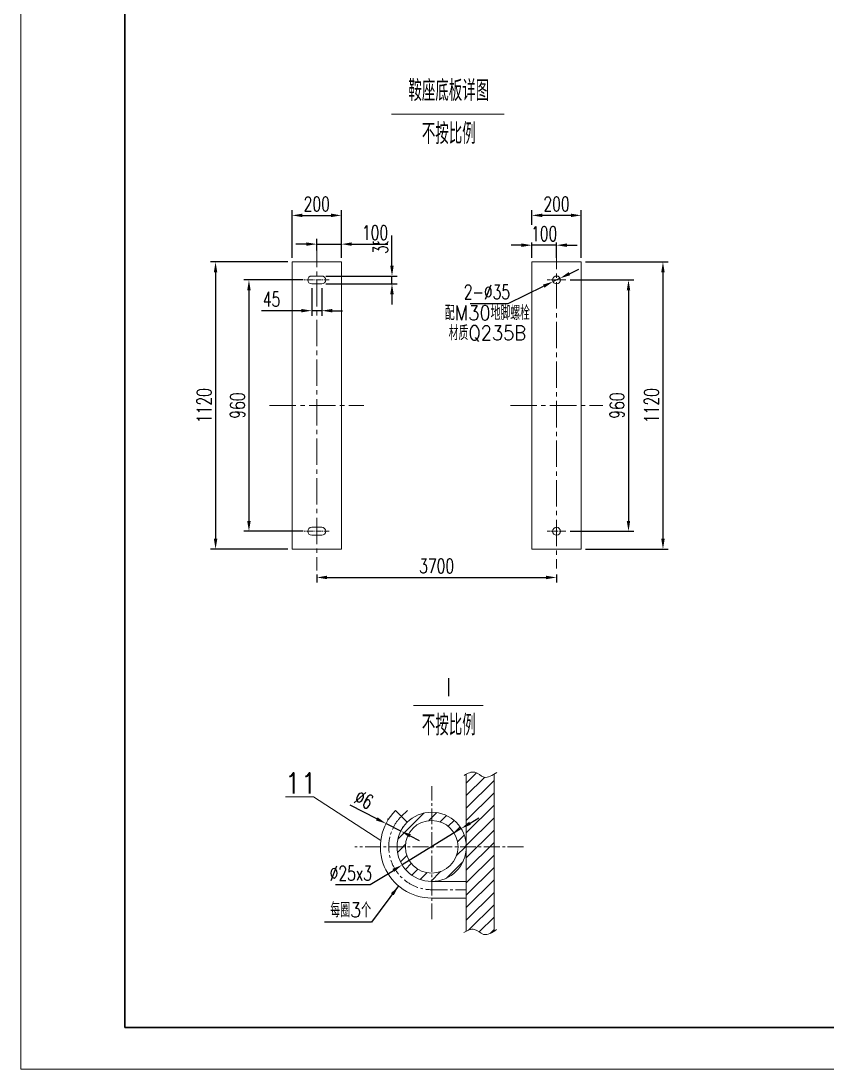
# Model space of a CAD drawing. Header units: millimetres. Extents: x 35105 to 422189, y -71206 to 1224.
# Drawn here: x 401926 to 404835, y -71206 to -67422 of the extents above; entities that cross this region are included whole.
import ezdxf
from ezdxf.enums import TextEntityAlignment as Align

# ---------------------------------------------------------------- set-up
doc = ezdxf.new("R2010")
doc.units = ezdxf.units.MM
doc.linetypes.add('CENTER2', pattern=[28.575, 19.05, -3.175, 3.175, -3.175])
doc.layers.get('0').update_dxf_attribs({"lineweight": 18})
doc.layers.get('Defpoints').update_dxf_attribs({"lineweight": 18})
doc.layers.add('BORDER', color=7, linetype='Continuous')
doc.layers.add('短点划线', color=1, linetype='CENTER2', lineweight=13)
doc.layers.add('细实线', color=1, linetype='Continuous', lineweight=13)
doc.styles.add('HZ0', font='TXT.shx', dxfattribs={"width": 0.7, "bigfont": 'gbcbig.shx'})
doc.styles.get("Standard").update_dxf_attribs({"font": 'gbenor.shx', "width": 0.7, "bigfont": 'gbcbig.shx'})
doc.dimstyles.new('15倍', dxfattribs={"dimscale": 15, "dimtxt": 3.5, "dimasz": 2.5, "dimexe": 1.25, "dimexo": 1, "dimgap": 1, "dimtad": 1, "dimdec": 1, "dimdsep": 46, "dimtxsty": 'Standard', "dimcen": 0, "dimclrd": 1, "dimclre": 1, "dimclrt": 1, "dimadec": 0, "dimazin": 0, "dimtfac": 1, "dimtdec": 1, "dimtmove": 2, "dimatfit": 3, "dimfxl": 1, "dimtfill": 1, "dimarcsym": 0})
doc.dimstyles.new('15倍$0', dxfattribs={"dimscale": 15, "dimtxt": 3.5, "dimasz": 2.5, "dimexe": 1.25, "dimexo": 1, "dimgap": 1, "dimtad": 1, "dimdec": 1, "dimdsep": 46, "dimtxsty": 'HZ0', "dimcen": 0, "dimclrd": 1, "dimclre": 1, "dimclrt": 1, "dimadec": 0, "dimazin": 0, "dimtfac": 1, "dimtdec": 1, "dimtmove": 2, "dimatfit": 3, "dimfxl": 1, "dimtfill": 1, "dimarcsym": 0})
doc.dimstyles.new('15倍$3', dxfattribs={"dimscale": 15, "dimtxt": 3.5, "dimasz": 2.5, "dimexe": 1.25, "dimexo": 1, "dimgap": 1, "dimtad": 1, "dimtih": 1, "dimtoh": 1, "dimdec": 1, "dimdsep": 46, "dimtxsty": 'HZ0', "dimcen": 0, "dimclrd": 1, "dimclre": 1, "dimclrt": 1, "dimadec": 0, "dimazin": 0, "dimtfac": 1, "dimtdec": 1, "dimtmove": 2, "dimatfit": 3, "dimfxl": 1, "dimtfill": 1, "dimarcsym": 0})
pattern_1 = [(45, (-3628534.324, 633631.347), (-22.4506403, 22.4506403), [])]

# ---------------------------------------------------------------- blocks, each defined once
blk = doc.blocks.new('*D142')
at = {"color": 1, "lineweight": -2, "ltscale": 3, "transparency": 16777216}
for p, q in [((402889.1, -68292.3), (402609.4, -68292.3)), ((402628.1, -68329.8), (402628.1, -69291.6)), ((402889.1, -69329.1), (402609.4, -69329.1))]:
    blk.add_line(p, q, dxfattribs=at)
at = {"color": 1, "ltscale": 3, "transparency": 16777216}
for points in [[(402621.9, -68329.8), (402634.4, -68329.8), (402628.1, -68292.3)], [(402621.9, -69291.6), (402634.4, -69291.6), (402628.1, -69329.1)]]:
    blk.add_solid(points, dxfattribs=at)
at = {"layer": 'Defpoints', "color": 0, "ltscale": 3, "transparency": 16777216}
for p in [(402904.1, -68292.3), (402628.1, -69329.1), (402904.1, -69329.1)]:
    blk.add_point(p, dxfattribs=at)
at = {"color": 1, "ltscale": 3, "transparency": 16777216, "insert": (402586.9, -68810.7), "char_height": 52.5, "attachment_point": 5, "rotation": 90, "style": 'HZ0', "bg_fill": 3, "box_fill_scale": 1.1, "bg_fill_color": 256, "bg_fill_true_color": 13158600, "bg_fill_transparency": 3347}
blk.add_mtext('1120', dxfattribs=at)
blk = doc.blocks.new('*D143')
at = {"color": 1, "lineweight": -2, "ltscale": 3, "transparency": 16777216}
for p, q in [((402904.1, -68277.3), (402904.1, -68105.2)), ((403082.3, -68277.3), (403082.3, -68105.2)), ((402941.6, -68124), (403044.8, -68124))]:
    blk.add_line(p, q, dxfattribs=at)
at = {"color": 1, "ltscale": 3, "transparency": 16777216}
for points in [[(402941.6, -68117.7), (402941.6, -68130.2), (402904.1, -68124)], [(403044.8, -68117.7), (403044.8, -68130.2), (403082.3, -68124)]]:
    blk.add_solid(points, dxfattribs=at)
at = {"layer": 'Defpoints', "color": 0, "ltscale": 3, "transparency": 16777216}
for p in [(403082.3, -68124), (402904.1, -68292.3), (403082.3, -68292.3)]:
    blk.add_point(p, dxfattribs=at)
at = {"color": 1, "ltscale": 3, "transparency": 16777216, "insert": (402993.2, -68082.7), "char_height": 52.5, "attachment_point": 5, "style": 'HZ0', "bg_fill": 3, "box_fill_scale": 1.1, "bg_fill_color": 256, "bg_fill_true_color": 13158600, "bg_fill_transparency": 3642}
blk.add_mtext('200', dxfattribs=at)
blk = doc.blocks.new('*D144')
at = {"color": 1, "lineweight": -2, "ltscale": 3, "transparency": 16777216}
for p, q in [((402993.2, -69420.9), (402993.2, -69449.9)), ((403030.7, -69431.2), (403821.2, -69431.2)), ((403858.7, -69420.9), (403858.7, -69449.9))]:
    blk.add_line(p, q, dxfattribs=at)
at = {"color": 1, "ltscale": 3, "transparency": 16777216}
for points in [[(403030.7, -69424.9), (403030.7, -69437.4), (402993.2, -69431.2)], [(403821.2, -69424.9), (403821.2, -69437.4), (403858.7, -69431.2)]]:
    blk.add_solid(points, dxfattribs=at)
at = {"layer": 'Defpoints', "color": 0, "ltscale": 3, "transparency": 16777216}
for p in [(402993.2, -69405.9), (403858.7, -69405.9), (403858.7, -69431.2)]:
    blk.add_point(p, dxfattribs=at)
at = {"color": 1, "ltscale": 3, "transparency": 16777216, "insert": (403426, -69389.9), "char_height": 52.5, "attachment_point": 5, "style": 'HZ0', "bg_fill": 3, "box_fill_scale": 1.1, "bg_fill_color": 256, "bg_fill_true_color": 13158600, "bg_fill_transparency": 3492}
blk.add_mtext('3700', dxfattribs=at)
blk = doc.blocks.new('*D137')
at = {"color": 1, "lineweight": -2, "ltscale": 3, "transparency": 16777216}
for p, q in [((403962.8, -68292.3), (404261.5, -68292.3)), ((404242.8, -68329.8), (404242.8, -69291.6)), ((403962.8, -69329.1), (404261.5, -69329.1))]:
    blk.add_line(p, q, dxfattribs=at)
at = {"color": 1, "ltscale": 3, "transparency": 16777216}
for points in [[(404236.5, -68329.8), (404249, -68329.8), (404242.8, -68292.3)], [(404236.5, -69291.6), (404249, -69291.6), (404242.8, -69329.1)]]:
    blk.add_solid(points, dxfattribs=at)
at = {"layer": 'Defpoints', "color": 0, "ltscale": 3, "transparency": 16777216}
for p in [(403947.8, -68292.3), (403947.8, -69329.1), (404242.8, -69329.1)]:
    blk.add_point(p, dxfattribs=at)
at = {"color": 1, "ltscale": 3, "transparency": 16777216, "insert": (404201.5, -68810.7), "char_height": 52.5, "attachment_point": 5, "rotation": 90, "style": 'HZ0', "bg_fill": 3, "box_fill_scale": 1.1, "bg_fill_color": 256, "bg_fill_true_color": 13158600, "bg_fill_transparency": 3982}
blk.add_mtext('1120', dxfattribs=at)
blk = doc.blocks.new('*D138')
at = {"color": 1, "lineweight": -2, "ltscale": 3, "transparency": 16777216}
for p, q in [((403907.5, -68357.1), (404137.1, -68357.1)), ((404118.4, -68394.6), (404118.4, -69226.8)), ((403907.5, -69264.3), (404137.1, -69264.3))]:
    blk.add_line(p, q, dxfattribs=at)
at = {"color": 1, "ltscale": 3, "transparency": 16777216}
for points in [[(404112.1, -68394.6), (404124.6, -68394.6), (404118.4, -68357.1)], [(404112.1, -69226.8), (404124.6, -69226.8), (404118.4, -69264.3)]]:
    blk.add_solid(points, dxfattribs=at)
at = {"layer": 'Defpoints', "color": 0, "ltscale": 3, "transparency": 16777216}
for p in [(403892.5, -68357.1), (403892.5, -69264.3), (404118.4, -69264.3)]:
    blk.add_point(p, dxfattribs=at)
at = {"color": 1, "ltscale": 3, "transparency": 16777216, "insert": (404077.1, -68810.7), "char_height": 52.5, "attachment_point": 5, "rotation": 90, "style": 'HZ0', "bg_fill": 3, "box_fill_scale": 1.1, "bg_fill_color": 256, "bg_fill_true_color": 13158600, "bg_fill_transparency": 3642}
blk.add_mtext('960', dxfattribs=at)
blk = doc.blocks.new('*D145')
at = {"color": 1, "lineweight": -2, "ltscale": 3, "transparency": 16777216}
for p, q in [((402975, -68386.2), (402975, -68486.8)), ((403011.5, -68386.2), (403011.5, -68486.8)), ((402937.5, -68468.1), (402794.3, -68468.1)), ((403011.5, -68468.1), (402975, -68468.1)), ((403049, -68468.1), (403086.5, -68468.1))]:
    blk.add_line(p, q, dxfattribs=at)
at = {"color": 1, "ltscale": 3, "transparency": 16777216}
for points in [[(402937.5, -68461.8), (402937.5, -68474.3), (402975, -68468.1)], [(403049, -68461.8), (403049, -68474.3), (403011.5, -68468.1)]]:
    blk.add_solid(points, dxfattribs=at)
at = {"layer": 'Defpoints', "color": 0, "ltscale": 3, "transparency": 16777216}
for p in [(402975, -68371.2), (403011.5, -68371.2), (402975, -68468.1)]:
    blk.add_point(p, dxfattribs=at)
at = {"color": 1, "ltscale": 3, "transparency": 16777216, "insert": (402830.2, -68426.8), "char_height": 52.5, "attachment_point": 5, "style": 'HZ0', "bg_fill": 3, "box_fill_scale": 1.1, "bg_fill_color": 256, "bg_fill_true_color": 13158600, "bg_fill_transparency": 3982}
blk.add_mtext('45', dxfattribs=at)
blk = doc.blocks.new('*D146')
at = {"color": 1, "lineweight": -2, "ltscale": 3, "transparency": 16777216}
for p, q in [((403264.8, -68305.4), (403264.8, -68196.2)), ((403026.5, -68342.9), (403283.5, -68342.9)), ((403026.5, -68371.2), (403283.5, -68371.2)), ((403264.8, -68371.2), (403264.8, -68342.9)), ((403264.8, -68408.7), (403264.8, -68446.2))]:
    blk.add_line(p, q, dxfattribs=at)
at = {"color": 1, "ltscale": 3, "transparency": 16777216}
for points in [[(403258.5, -68305.4), (403271, -68305.4), (403264.8, -68342.9)], [(403258.5, -68408.7), (403271, -68408.7), (403264.8, -68371.2)]]:
    blk.add_solid(points, dxfattribs=at)
at = {"layer": 'Defpoints', "color": 0, "ltscale": 3, "transparency": 16777216}
for p in [(403011.5, -68342.9), (403011.5, -68371.2), (403264.8, -68371.2)]:
    blk.add_point(p, dxfattribs=at)
at = {"color": 1, "ltscale": 3, "transparency": 16777216, "insert": (403223.5, -68232.1), "char_height": 52.5, "attachment_point": 5, "rotation": 90, "style": 'HZ0', "bg_fill": 3, "box_fill_scale": 1.1, "bg_fill_color": 256, "bg_fill_true_color": 13158600, "bg_fill_transparency": 3642}
blk.add_mtext('35', dxfattribs=at)
blk = doc.blocks.new('*D139')
at = {"color": 1, "lineweight": -2, "ltscale": 3, "transparency": 16777216}
for p, q in [((403769.6, -68277.3), (403769.6, -68105.2)), ((403947.8, -68277.3), (403947.8, -68105.2)), ((403910.3, -68124), (403807.1, -68124))]:
    blk.add_line(p, q, dxfattribs=at)
at = {"color": 1, "ltscale": 3, "transparency": 16777216}
for points in [[(403807.1, -68117.7), (403807.1, -68130.2), (403769.6, -68124)], [(403910.3, -68117.7), (403910.3, -68130.2), (403947.8, -68124)]]:
    blk.add_solid(points, dxfattribs=at)
at = {"layer": 'Defpoints', "color": 0, "ltscale": 3, "transparency": 16777216}
for p in [(403769.6, -68124), (403769.6, -68292.3), (403947.8, -68292.3)]:
    blk.add_point(p, dxfattribs=at)
at = {"color": 1, "ltscale": 3, "transparency": 16777216, "insert": (403858.7, -68082.7), "char_height": 52.5, "attachment_point": 5, "style": 'HZ0', "bg_fill": 3, "box_fill_scale": 1.1, "bg_fill_color": 256, "bg_fill_true_color": 13158600, "bg_fill_transparency": 3982}
blk.add_mtext('200', dxfattribs=at)
blk = doc.blocks.new('*D140')
at = {"color": 1, "lineweight": -2, "ltscale": 3, "transparency": 16777216}
for p, q in [((403769.6, -68277.3), (403769.6, -68212.8)), ((403858.7, -68277.3), (403858.7, -68212.8)), ((403732.1, -68231.6), (403694.6, -68231.6)), ((403858.7, -68231.6), (403769.6, -68231.6)), ((403896.2, -68231.6), (403933.7, -68231.6))]:
    blk.add_line(p, q, dxfattribs=at)
at = {"color": 1, "ltscale": 3, "transparency": 16777216}
for points in [[(403732.1, -68225.3), (403732.1, -68237.8), (403769.6, -68231.6)], [(403896.2, -68225.3), (403896.2, -68237.8), (403858.7, -68231.6)]]:
    blk.add_solid(points, dxfattribs=at)
at = {"layer": 'Defpoints', "color": 0, "ltscale": 3, "transparency": 16777216}
for p in [(403769.6, -68292.3), (403858.7, -68292.3)]:
    blk.add_point(p, dxfattribs=at)
at = {"color": 1, "ltscale": 3, "transparency": 16777216, "insert": (403814.2, -68190.3), "char_height": 52.5, "attachment_point": 5, "style": 'HZ0', "bg_fill": 3, "box_fill_scale": 1.1, "bg_fill_color": 256, "bg_fill_true_color": 13158600, "bg_fill_transparency": 4007}
blk.add_mtext('100', dxfattribs=at)
at = {"layer": 'Defpoints', "color": 0, "ltscale": 3, "transparency": 16777216}
blk.add_point((403769.6, -68231.6), dxfattribs=at)
blk = doc.blocks.new('*D141')
at = {"color": 1, "lineweight": -2, "ltscale": 3, "transparency": 16777216}
for p, q in [((402944.5, -68357.1), (402729.8, -68357.1)), ((402748.6, -68394.6), (402748.6, -69226.8)), ((402944.5, -69264.3), (402729.8, -69264.3))]:
    blk.add_line(p, q, dxfattribs=at)
at = {"color": 1, "ltscale": 3, "transparency": 16777216}
for points in [[(402742.3, -68394.6), (402754.8, -68394.6), (402748.6, -68357.1)], [(402742.3, -69226.8), (402754.8, -69226.8), (402748.6, -69264.3)]]:
    blk.add_solid(points, dxfattribs=at)
at = {"layer": 'Defpoints', "color": 0, "ltscale": 3, "transparency": 16777216}
for p in [(402959.5, -68357.1), (402748.6, -69264.3), (402959.5, -69264.3)]:
    blk.add_point(p, dxfattribs=at)
at = {"color": 1, "ltscale": 3, "transparency": 16777216, "insert": (402707.3, -68810.7), "char_height": 52.5, "attachment_point": 5, "rotation": 90, "style": 'HZ0', "bg_fill": 3, "box_fill_scale": 1.1, "bg_fill_color": 256, "bg_fill_true_color": 13158600, "bg_fill_transparency": 3497}
blk.add_mtext('960', dxfattribs=at)
blk = doc.blocks.new('*D147')
at = {"color": 1, "lineweight": -2, "ltscale": 3, "transparency": 16777216}
for p, q in [((402993.2, -68250.3), (402993.2, -68209)), ((403082.3, -68250.3), (403082.3, -68209)), ((402955.7, -68227.8), (402918.2, -68227.8)), ((402993.2, -68227.8), (403082.3, -68227.8)), ((403119.8, -68227.8), (403249.8, -68227.8))]:
    blk.add_line(p, q, dxfattribs=at)
at = {"color": 1, "ltscale": 3, "transparency": 16777216}
for points in [[(402955.7, -68221.5), (402955.7, -68234), (402993.2, -68227.8)], [(403119.8, -68221.5), (403119.8, -68234), (403082.3, -68227.8)]]:
    blk.add_solid(points, dxfattribs=at)
at = {"layer": 'Defpoints', "color": 0, "ltscale": 3, "transparency": 16777216}
for p in [(403082.3, -68227.8), (402993.2, -68265.3), (403082.3, -68265.3)]:
    blk.add_point(p, dxfattribs=at)
at = {"color": 1, "ltscale": 3, "transparency": 16777216, "insert": (403203.6, -68186.5), "char_height": 52.5, "attachment_point": 5, "style": 'HZ0', "bg_fill": 3, "box_fill_scale": 1.1, "bg_fill_color": 256, "bg_fill_true_color": 13158600, "bg_fill_transparency": 3982}
blk.add_mtext('100', dxfattribs=at)
blk = doc.blocks.new('*D148')
at = {"color": 1, "lineweight": -2, "ltscale": 3, "transparency": 16777216}
for p, q in [((403905.3, -68334.6), (403939, -68318.2)), ((403871.5, -68350.9), (403846, -68363.2)), ((403683.8, -68441.7), (403812.2, -68379.6)), ((403546.9, -68441.7), (403683.8, -68441.7))]:
    blk.add_line(p, q, dxfattribs=at)
at = {"color": 1, "ltscale": 3, "transparency": 16777216}
for points in [[(403902.5, -68328.9), (403908, -68340.2), (403871.5, -68350.9)], [(403809.5, -68373.9), (403814.9, -68385.2), (403846, -68363.2)]]:
    blk.add_solid(points, dxfattribs=at)
at = {"layer": 'Defpoints', "color": 0, "ltscale": 3, "transparency": 16777216}
for p in [(403846, -68363.2), (403871.5, -68350.9)]:
    blk.add_point(p, dxfattribs=at)
at = {"color": 1, "ltscale": 3, "transparency": 16777216, "insert": (403607.5, -68400.4), "char_height": 52.5, "attachment_point": 5, "style": 'HZ0', "bg_fill": 3, "box_fill_scale": 1.1, "bg_fill_color": 256, "bg_fill_true_color": 13158600, "bg_fill_transparency": 4217}
blk.add_mtext('2-%%C35', dxfattribs=at)
blk = doc.blocks.new('*D164')
at = {"color": 1, "lineweight": -2, "ltscale": 3, "transparency": 16777216}
for p, q in [((403546.4, -70318.3), (403578.4, -70298.6)), ((403514.5, -70337.9), (403301.7, -70469)), ((403186.4, -70540.1), (403269.7, -70488.7)), ((403061.1, -70540.1), (403186.4, -70540.1))]:
    blk.add_line(p, q, dxfattribs=at)
at = {"color": 1, "ltscale": 3, "transparency": 16777216}
for points in [[(403543.2, -70312.9), (403549.7, -70323.6), (403514.5, -70337.9)], [(403266.4, -70483.4), (403273, -70494), (403301.7, -70469)]]:
    blk.add_solid(points, dxfattribs=at)
at = {"layer": 'Defpoints', "color": 0, "ltscale": 3, "transparency": 16777216}
for p in [(403514.5, -70337.9), (403301.7, -70469)]:
    blk.add_point(p, dxfattribs=at)
at = {"color": 1, "ltscale": 3, "transparency": 16777216, "insert": (403116.2, -70498.8), "char_height": 52.5, "attachment_point": 5, "style": 'HZ0', "bg_fill": 3, "box_fill_scale": 1.1, "bg_fill_color": 256, "bg_fill_true_color": 13158600, "bg_fill_transparency": 3717}
blk.add_mtext('∅25x3', dxfattribs=at)
blk = doc.blocks.new('*D165')
at = {"color": 1, "lineweight": -2, "ltscale": 3, "transparency": 16777216}
for p, q in [((403209.8, -70302.6), (403113.6, -70253.6)), ((403296.7, -70346.8), (403243.2, -70319.6)), ((403250, -70306.2), (403251.7, -70302.9)), ((403303.5, -70333.4), (403305.2, -70330.1)), ((403330.1, -70363.8), (403363.5, -70380.8))]:
    blk.add_line(p, q, dxfattribs=at)
at = {"color": 1, "ltscale": 3, "transparency": 16777216}
for points in [[(403212.6, -70297), (403206.9, -70308.2), (403243.2, -70319.6)], [(403332.9, -70358.2), (403327.3, -70369.4), (403296.7, -70346.8)]]:
    blk.add_solid(points, dxfattribs=at)
at = {"layer": 'Defpoints', "color": 0, "ltscale": 3, "transparency": 16777216}
for p in [(403243.2, -70319.6), (403243.2, -70319.6), (403296.7, -70346.8)]:
    blk.add_point(p, dxfattribs=at)
at = {"color": 1, "ltscale": 3, "transparency": 16777216, "insert": (403163.7, -70232.8), "char_height": 52.5, "attachment_point": 5, "rotation": 333.0337, "style": 'HZ0', "bg_fill": 3, "box_fill_scale": 1.1, "bg_fill_color": 256, "bg_fill_true_color": 13158600, "bg_fill_transparency": 4007}
blk.add_mtext('%%c6', dxfattribs=at)

msp = doc.modelspace()

# ---------------------------------------------------------------- hatches: boundary and pattern name
at = {"ltscale": 3}
h = msp.add_hatch(dxfattribs=at)
h.set_pattern_fill('ANSI31', color=3, scale=10, style=0)
h.set_pattern_definition(pattern_1)
edge = h.paths.add_edge_path()
edge.add_spline(control_points=[(403633.08, -70141.56), (403620.58, -70149.45), (403596.49, -70160.99), (403566.14, -70127.19), (403543.67, -70135.82), (403533.08, -70141.18)], knot_values=[0.8448599, 0.8448599, 0.8448599, 0.8448599, 4.7564262, 8.4748013, 11.7023013, 11.7023013, 11.7023013, 11.7023013], degree=3, periodic=0)
edge.add_line((403533.08, -70141.18), (403533.08, -70708.19))
edge.add_spline(control_points=[(403533.08, -70708.19), (403543.26, -70703.13), (403565.3, -70695.17), (403595.65, -70728.98), (403620.18, -70716.67), (403633.08, -70708.41)], knot_values=[0.9650871, 0.9650871, 0.9650871, 0.9650871, 4.0723599, 7.7907351, 11.8255022, 11.8255022, 11.8255022, 11.8255022], degree=3, periodic=0)
edge.add_line((403633.08, -70708.41), (403633.08, -70141.56))
h = msp.add_hatch(dxfattribs=at)
h.set_pattern_fill('ANSI31', color=3, scale=10, style=0)
h.set_pattern_definition(pattern_1)
h.paths.add_polyline_path([(403503.08, -70403.48), (403533.08, -70403.48, 1), (403283.08, -70403.48), (403313.08, -70403.48, -1)])
h = msp.add_hatch(dxfattribs=at)
h.set_pattern_fill('ANSI31', color=3, scale=10, style=0)
h.paths.add_polyline_path([(403533.08, -70403.48), (403503.08, -70403.48, -0.4142136), (403408.08, -70498.48), (403408.08, -70528.48, 0.4142136)])
h.paths.add_polyline_path([(403408.08, -70528.48), (403408.08, -70498.48, -0.4142136), (403313.08, -70403.48), (403283.08, -70403.48, 0.4142136)])

# ---------------------------------------------------------------- linework, layer by layer
for p, q in [((402904.14, -68292.26), (402904.14, -69329.06)), ((403082.34, -68292.26), (402904.14, -68292.26)), ((403082.34, -69329.06), (403082.34, -68292.26)), ((403769.63, -68292.26), (403769.63, -69329.06)), ((403947.83, -68292.26), (403769.63, -68292.26)), ((403947.83, -69329.06), (403947.83, -68292.26)), ((403011.47, -68342.89), (402975.02, -68342.89)), ((402975.02, -68371.24), (403011.47, -68371.24)), ((402975.02, -69250.09), (403011.47, -69250.09)), ((403011.47, -69278.44), (402975.02, -69278.44)), ((402904.14, -69329.06), (403082.34, -69329.06)), ((403769.63, -69329.06), (403947.83, -69329.06)), ((403533.08, -70708.19), (403533.08, -70141.18)), ((403633.08, -70708.41), (403633.08, -70141.56)), ((403319.69, -70315.09), (403277.27, -70272.67)), ((403408.08, -70528.48), (403533.08, -70528.48)), ((403408.08, -70588.48), (403533.08, -70588.48))]:
    msp.add_line(p, q, dxfattribs=at)
for centre, radius in [((403858.73, -68357.06), 14.18), ((403858.73, -69264.26), 14.18), ((403408.08, -70403.48), 125), ((403408.08, -70403.48), 95)]:
    msp.add_circle(centre, radius, dxfattribs=at)
for centre, radius, start, end in [((402975.02, -68357.06), 14.18, 90, 270), ((403011.47, -68357.06), 14.18, 270, 90), ((402975.02, -69264.26), 14.18, 90, 270), ((403011.47, -69264.26), 14.18, 270, 90), ((403408.08, -70403.48), 185, 135, 270)]:
    msp.add_arc(centre, radius, start, end, dxfattribs=at)
at = {"layer": 'BORDER', "linetype": 'Continuous', "lineweight": 30, "ltscale": 5}
msp.add_lwpolyline([(402300.81, -62445.86), (414375.81, -62445.86), (414375.81, -71055.86), (402300.81, -71055.86)], close=True, dxfattribs=at)
at = {"layer": '短点划线', "ltscale": 5}
for p, q in [((402993.24, -68215.4), (402993.24, -69405.93)), ((403858.73, -68222.59), (403858.73, -69398.74)), ((402823.08, -68810.66), (403163.41, -68810.66)), ((403692.21, -68810.66), (404025.25, -68810.66))]:
    msp.add_line(p, q, dxfattribs=at)
at = {"layer": '短点划线'}
for p, q in [((403038.7, -68357.06), (402947.78, -68357.06)), ((403892.48, -68357.06), (403824.98, -68357.06)), ((403038.7, -69264.26), (402947.78, -69264.26)), ((403892.48, -69264.26), (403824.98, -69264.26))]:
    msp.add_line(p, q, dxfattribs=at)
at = {"layer": '短点划线', "ltscale": 3}
for p, q in [((403408.08, -70665.05), (403408.08, -70185.06)), ((403320.45, -70271.92), (403298.48, -70293.88)), ((403739.42, -70403.48), (403131, -70403.48)), ((403408.08, -70558.48), (403533.08, -70558.48))]:
    msp.add_line(p, q, dxfattribs=at)
msp.add_arc((403408.08, -70403.48), 155, 135, 270, dxfattribs=at)
at = {"layer": '细实线', "color": 6, "ltscale": 3}
for p, q in [((403262.93, -67758.53), (403669.21, -67758.53)), ((403342.76, -69893.71), (403593.42, -69893.71))]:
    msp.add_line(p, q, dxfattribs=at)
at = {"layer": '细实线', "color": 6}
msp.add_line((402982, -70222.74), (402879.96, -70222.74), dxfattribs=at)
at = {"layer": '细实线'}
msp.add_lwpolyline([(401925.81, -71205.86), (414525.81, -71205.86), (414525.81, -62295.86), (401925.81, -62295.86)], close=True, dxfattribs=at)
at = {"layer": '细实线', "ltscale": 3}
for points in [[(403524.75, -70145.58), (403563.89, -70134.33), (403596.61, -70152.01), (403643.26, -70134.87)], [(403523.57, -70713.18), (403562.71, -70701.93), (403595.42, -70719.61), (403642.07, -70702.47)]]:
    msp.add_spline(points, degree=3, dxfattribs=at)

# ---------------------------------------------------------------- texts
at = {"layer": '细实线', "color": 6, "style": 'HZ0', "width": 0.9}
for s, p in [('鞍座底板详图', (403469.86, -67711.12)), ('不按比例', (403469.86, -67866.42)), ('Ⅰ', (403469.86, -69867.63)), ('不按比例', (403469.86, -70001.61)), ('11', (402935.21, -70211.03))]:
    msp.add_text(s, height=75, dxfattribs=at).set_placement(p, align=Align.CENTER)
at = {"layer": '细实线', "color": 1, "style": 'HZ0', "width": 0.9}
for s, p in [('配M30地脚螺栓', (403609.24, -68502.29)), ('材质Q235B', (403609.24, -68574.58))]:
    msp.add_text(s, height=52.5, dxfattribs=at).set_placement(p, align=Align.CENTER)
at = {"layer": '细实线', "lineweight": -3, "style": 'HZ0', "width": 0.9}
msp.add_text('每圈3个', height=52.5, dxfattribs=at).set_placement((403042.44, -70657.72))

# ---------------------------------------------------------------- leaders
at = {"ltscale": 3}
msp.add_leader([(403288.76, -70544.86), (403191.03, -70675.25), (403020.95, -70675.25)], dimstyle='15倍', override={"dimgap": 1, "dimtad": 1, "dimtmove": 0}, dxfattribs=at)

# ---------------------------------------------------------------- next in the draw order: dimensions: what is measured, and where the dimension line sits
dim = msp.add_linear_dim(base=(402628.13, -69329.06), p1=(402904.14, -68292.26), p2=(402904.14, -69329.06), angle=90, text='1120', dimstyle='15倍$0', dxfattribs=at)
dim.commit()
dim.dimension.update_dxf_attribs({"geometry": '*D142', "text_midpoint": (402586.88, -68810.66)})
dim = msp.add_linear_dim(base=(404242.75, -69329.06), p1=(403947.83, -68292.26), p2=(403947.83, -69329.06), angle=90, text='1120', dimstyle='15倍$0', override={"dimtmove": 0}, dxfattribs=at)
dim.commit()
dim.dimension.update_dxf_attribs({"geometry": '*D137', "text_midpoint": (404201.5, -68810.66)})
dim = msp.add_linear_dim(base=(403858.73, -69431.16), p1=(402993.24, -69405.93), p2=(403858.73, -69405.93), text='3700', dimstyle='15倍$0', dxfattribs=at)
dim.commit()
dim.dimension.update_dxf_attribs({"geometry": '*D144', "text_midpoint": (403425.99, -69389.91)})
dim = msp.add_diameter_dim_2p(p1=(403514.51, -70337.92), p2=(403301.65, -70469.04), text='<>x3', dimstyle='15倍$3', override={"dimlfac": 0.1, "dimtmove": 0}, dxfattribs=at)
dim.commit()
dim.dimension.update_dxf_attribs({"geometry": '*D164', "text_midpoint": (403116.25, -70540.06), "dimtype": 163})

# ---------------------------------------------------------------- next in the draw order: dimensions: what is measured, and where the dimension line sits
dim = msp.add_linear_dim(base=(403082.34, -68123.99), p1=(402904.14, -68292.26), p2=(403082.34, -68292.26), text='200', dimstyle='15倍$0', dxfattribs=at)
dim.commit()
dim.dimension.update_dxf_attribs({"geometry": '*D143', "text_midpoint": (402993.24, -68082.74)})
for base, p1, p2, angle, text, picture, middle in [((403769.63, -68123.99), (403947.83, -68292.26), (403769.63, -68292.26), 180, '200', '*D139', (403858.73, -68082.74)), ((404118.38, -69264.26), (403892.48, -68357.06), (403892.48, -69264.26), 90, '960', '*D138', (404077.13, -68810.66))]:
    dim = msp.add_linear_dim(base=base, p1=p1, p2=p2, angle=angle, text=text, dimstyle='15倍$0', override={"dimtmove": 0}, dxfattribs=at)
    dim.commit()
    dim.dimension.update_dxf_attribs({"geometry": picture, "text_midpoint": middle})
dim = msp.add_linear_dim(base=(402975.02, -68468.09), p1=(403011.47, -68371.24), p2=(402975.02, -68371.24), angle=180, text='45', dimstyle='15倍$0', override={"dimtmove": 0}, dxfattribs=at)
dim.commit()
dim.dimension.update_dxf_attribs({"geometry": '*D145', "text_midpoint": (402830.17, -68468.09), "dimtype": 160})
dim = msp.add_aligned_dim(p1=(403296.67, -70346.8), p2=(403243.2, -70319.59), distance=0, text='%%c6', dimstyle='15倍$0', override={"dimtmove": 0}, dxfattribs=at)
dim.commit()
dim.dimension.update_dxf_attribs({"geometry": '*D165', "text_midpoint": (403163.67, -70232.85)})

# ---------------------------------------------------------------- next in the draw order: linework, layer by layer
at = {"layer": '细实线', "color": 6}
msp.add_line((402982, -70222.74), (403224.5, -70380.67), dxfattribs=at)

# ---------------------------------------------------------------- next in the draw order: dimensions: what is measured, and where the dimension line sits
at = {"ltscale": 3}
for base, p1, p2, angle, text, picture, middle in [((403769.63, -68231.59), (403858.73, -68292.26), (403769.63, -68292.26), 180, '100', '*D140', (403814.18, -68231.59)), ((403264.76, -68371.24), (403011.47, -68342.89), (403011.47, -68371.24), 90, '35', '*D146', (403264.76, -68232.06))]:
    dim = msp.add_linear_dim(base=base, p1=p1, p2=p2, angle=angle, text=text, dimstyle='15倍$0', override={"dimtmove": 0}, dxfattribs=at)
    dim.commit()
    dim.dimension.update_dxf_attribs({"geometry": picture, "text_midpoint": middle, "dimtype": 160})
dim = msp.add_diameter_dim_2p(p1=(403871.49, -68350.89), p2=(403845.97, -68363.24), text='2-%%C35', dimstyle='15倍$3', override={"dimtmove": 0}, dxfattribs=at)
dim.commit()
dim.dimension.update_dxf_attribs({"geometry": '*D148', "text_midpoint": (403607.51, -68441.66), "dimtype": 163})
dim = msp.add_linear_dim(base=(402748.6, -69264.26), p1=(402959.49, -68357.06), p2=(402959.49, -69264.26), angle=90, text='960', dimstyle='15倍$0', dxfattribs=at)
dim.commit()
dim.dimension.update_dxf_attribs({"geometry": '*D141', "text_midpoint": (402707.35, -68810.66)})

# ---------------------------------------------------------------- next in the draw order: dimensions: what is measured, and where the dimension line sits
dim = msp.add_linear_dim(base=(403082.34, -68227.78), p1=(402993.24, -68265.31), p2=(403082.34, -68265.31), text='100', dimstyle='15倍$0', override={"dimtmove": 0}, dxfattribs=at)
dim.commit()
dim.dimension.update_dxf_attribs({"geometry": '*D147', "text_midpoint": (403203.58, -68186.53)})

doc.saveas('drawing.dxf')
